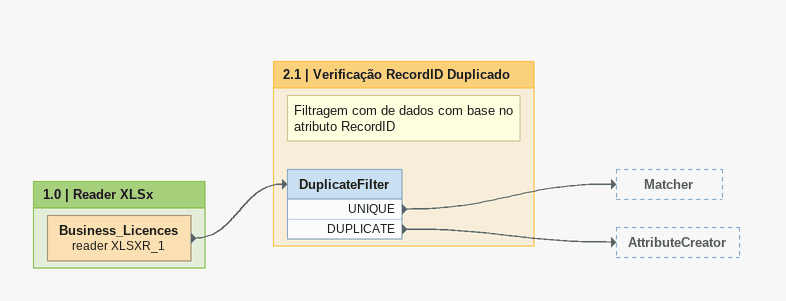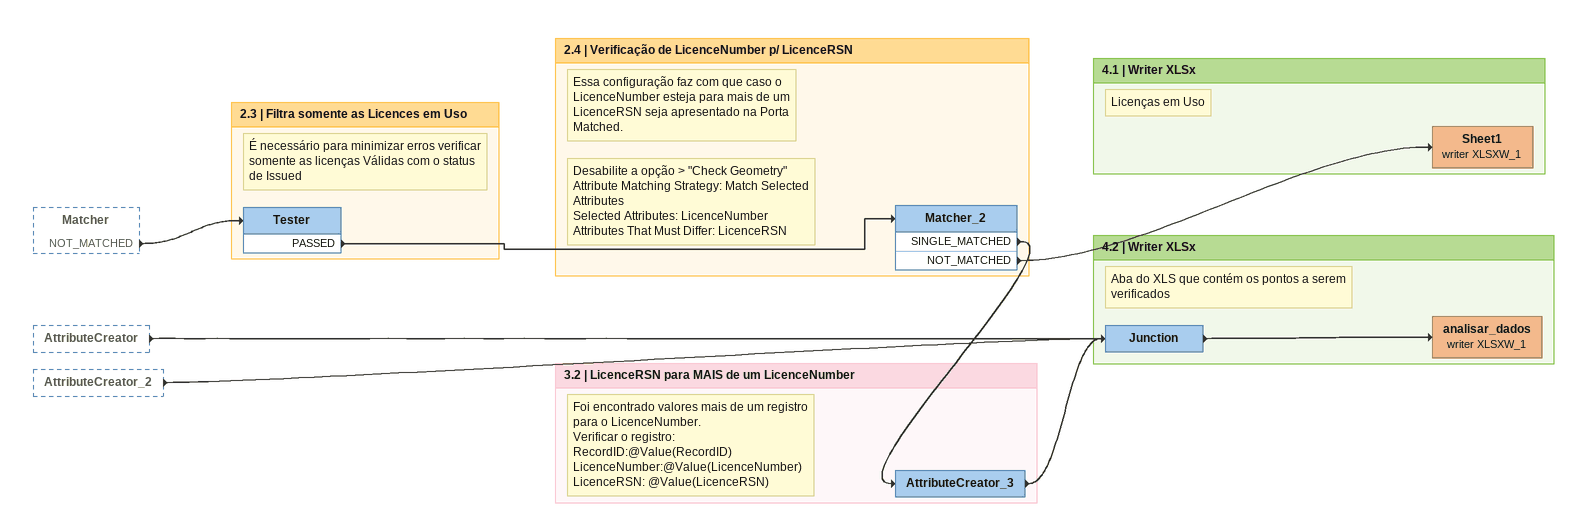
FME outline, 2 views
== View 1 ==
Bookmark: 1.0 | Reader XLSx
Business_Licences (reader XLSXR_1)
    -> DuplicateFilter

Bookmark: 2.1 | Verificação RecordID Duplicado
Note: Filtragem com de dados com base no atributo RecordID
DuplicateFilter
    UNIQUE -> Matcher
    DUPLICATE -> AttributeCreator

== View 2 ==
Matcher [outside]
    NOT_MATCHED -> Tester
AttributeCreator [outside]
    -> Junction
AttributeCreator_2 [outside]
    -> Junction

Bookmark: 2.3 | Filtra somente as Licences em Uso
Note: É necessário para minimizar erros verificar somente as licenças Válidas com o status de Issued
Tester
    PASSED -> Matcher_2

Bookmark: 2.4 | Verificação de LicenceNumber p/ LicenceRSN
Note: Essa configuração faz com que caso o LicenceNumber esteja para mais de um LicenceRSN seja apresentado na Porta Matched.
Note: Desabilite a opção > "Check Geometry" / Attribute Matching Strategy: Match Selected Attributes / Selected Attributes: LicenceNumber / Attributes That Must Differ: LicenceRSN
Matcher_2
    SINGLE_MATCHED -> AttributeCreator_3
    NOT_MATCHED -> Sheet1 (writer XLSXW_1)

Bookmark: 4.1 | Writer XLSx
Note: Licenças em Uso
Sheet1 (writer XLSXW_1)

Bookmark: 3.2 | LicenceRSN para MAIS de um LicenceNumber
Note: Foi encontrado valores mais de um registro para o LicenceNumber. / Verificar o registro: / RecordID:@Value(RecordID) / LicenceNumber:@Value(LicenceNumber) / LicenceRSN: @Value(LicenceRSN)
AttributeCreator_3
    -> Junction

Bookmark: 4.2 | Writer XLSx
Junction
    -> analisar_dados (writer XLSXW_1)
Note: Aba do XLS que contém os pontos a serem verificados
analisar_dados (writer XLSXW_1)
